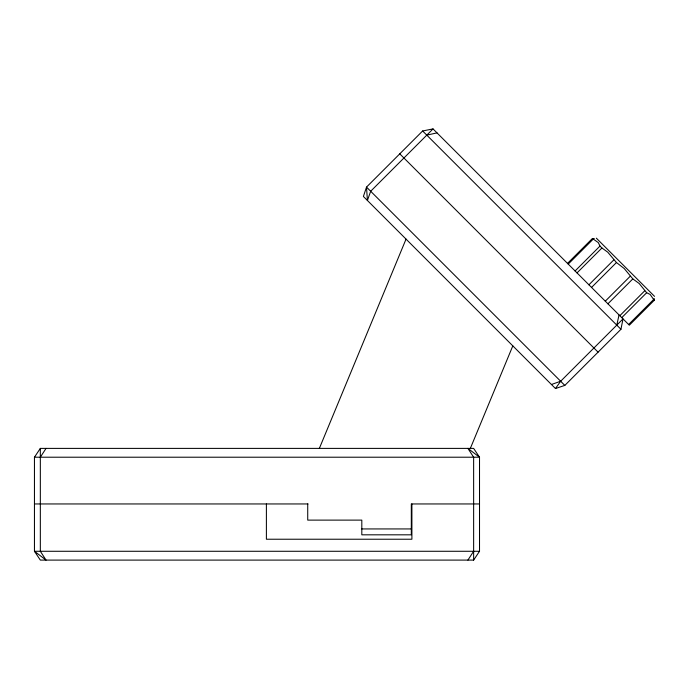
<?xml version="1.0" encoding="UTF-8"?>
<svg xmlns="http://www.w3.org/2000/svg" width="689" height="689" viewBox="0 0 689 689"><rect width="100%" height="100%" fill="white"/><g stroke="black" fill="none" stroke-linecap="round" stroke-linejoin="round"><path stroke-width="1.03" d="M575.091 270.966L599.998 246.059L598.276 242.597L592.419 238.489L567.521 263.387M555.463 388.527L564.816 385.409L620.944 329.282L623.02 318.895L560.657 381.25L555.463 388.527L363.396 196.46L366.514 187.107L422.633 130.979L433.028 128.903L629.333 325.208L654.24 300.301L654.137 298.458M616.784 325.13L619.041 314.907M319.36 448.393L406.045 239.109M470.346 448.393L512.814 345.869M40.332 457.212L46.051 448.393M467.909 560.097L473.636 551.278M34.45 457.212L40.332 448.393L473.636 448.393L479.518 457.212L479.518 551.278L473.636 560.097L40.332 560.097L34.45 551.278L34.45 457.212L479.518 457.212L467.909 448.393L473.636 457.212L473.636 560.097M433.028 128.903L370.673 191.258L367.418 200.482L366.514 187.107L564.816 385.409M568.218 264.094L593.126 239.195M577.02 272.896L601.919 247.988L607.741 252.165L616.457 262.526L624.2 268.521L632.829 278.899L639.168 283.489L646.661 292.73L650.123 294.444L654.24 300.301M588.923 284.798L613.821 259.891M591.558 287.425L616.457 262.526M605.295 301.171L630.202 276.263M607.931 303.797L632.829 278.899M619.833 315.7L644.732 290.801M621.762 317.629L646.661 292.73M628.626 324.502L653.534 299.603M551.433 384.496L560.657 381.25M426.792 135.139L437.015 132.882M594.271 238.592L592.419 238.489M34.45 503.952L308.052 503.952M479.518 503.952L411.316 503.952L411.316 534.819L361.811 534.819L361.811 520.117L307.725 520.117L307.725 503.952M361.811 528.937L411.316 528.937M479.518 551.278L34.45 551.278L46.051 560.097L40.332 551.278L40.332 448.393M596.347 238.17L654.55 296.373M599.998 246.059L601.919 247.988M422.633 130.979L620.944 329.282M399.775 153.845L598.078 352.148M411.901 503.952L411.901 539.229L266.393 539.229L266.393 503.952"/></g></svg>
